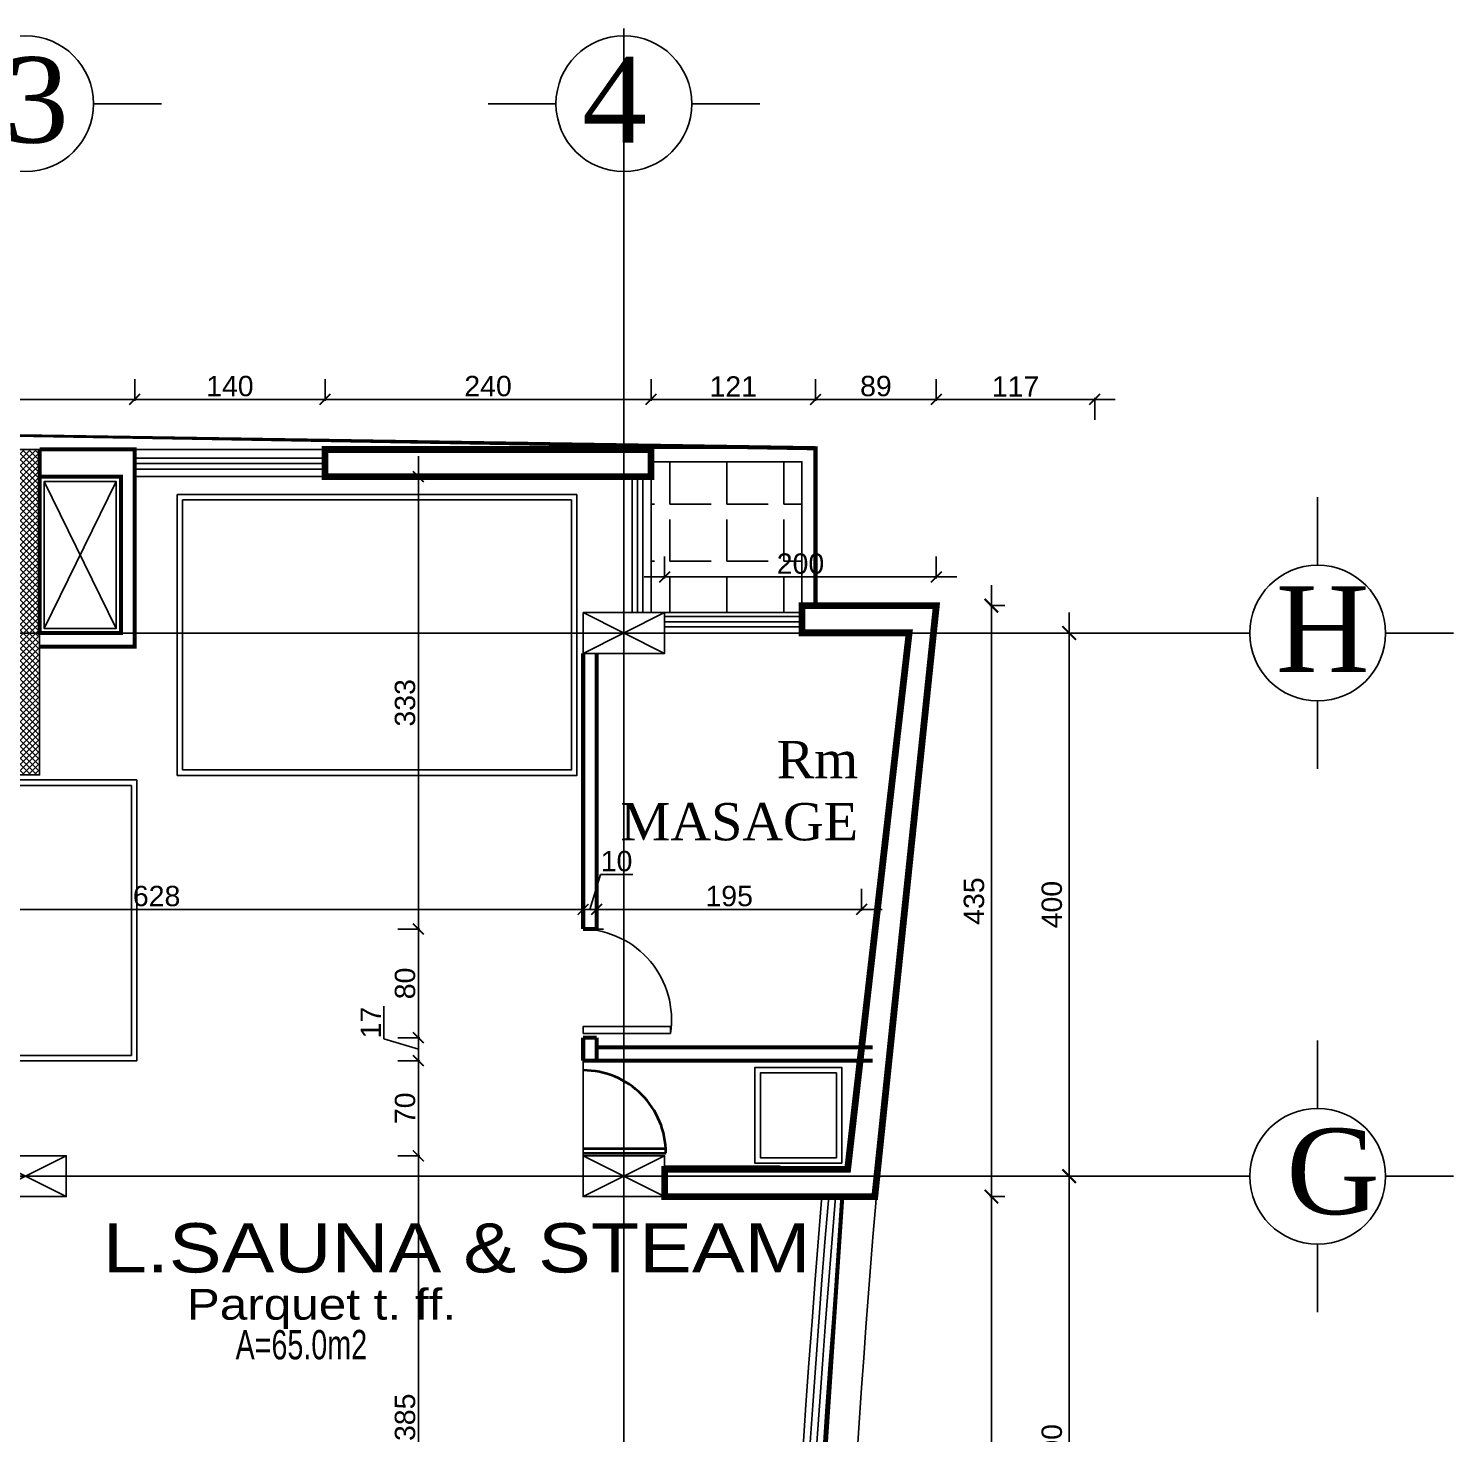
# Model space of a CAD drawing. Extents: x 250879 to 348495, y -51522 to -9360.
# Drawn here: x 280688 to 281737, y -20882 to -19848 of the extents above; entities that cross this region are included whole.
import ezdxf

# ---------------------------------------------------------------- set-up
doc = ezdxf.new("R2010")
doc.units = 0
doc.linetypes.add('CENTER', pattern=[50.800000000000004, 31.75, -6.349999999999999, 6.349999999999999, -6.349999999999999])
doc.layers.get('0').update_dxf_attribs({"linetype": 'CONTINUOUS'})
doc.layers.get('DEFPOINTS').update_dxf_attribs({"color": 9, "linetype": 'CONTINUOUS'})
for name, color, linetype, lineweight in [('A-Axis', 1, 'CENTER', 9), ('A-Door', 5, 'CONTINUOUS', 15), ('A-text finishing', 6, 'CONTINUOUS', 13), ('A-text function', 30, 'CONTINUOUS', 20), ('SECTION-ar', 131, 'CONTINUOUS', 40)]:
    doc.layers.add(name, color=color, linetype=linetype, lineweight=lineweight)
for name, color, linetype in [('AXIS', 1, 'CONTINUOUS'), ('COLUMN', 5, 'CONTINUOUS'), ('FURNITURE', 4, 'CONTINUOUS'), ('HATCH', 8, 'CONTINUOUS'), ('TEXT', 3, 'CONTINUOUS'), ('WALL', 7, 'CONTINUOUS'), ('WALL1', 2, 'CONTINUOUS')]:
    doc.layers.add(name, color=color, linetype=linetype)
doc.styles.add('ARIAL', font='BOD_CR.TTF', dxfattribs={"width": 1.199999999999999})
doc.styles.get("Standard").update_dxf_attribs({"font": 'sanss___.ttf', "height": 15})
doc.styles.add('style2', font='romantic.ttf', dxfattribs={"height": 50})
doc.dimstyles.get("Standard").update_dxf_attribs({"dimtxt": 15, "dimasz": 10, "dimexe": 10, "dimexo": 30, "dimgap": 5, "dimtad": 1, "dimdec": 0, "dimdsep": 46, "dimtxsty": 'Standard', "dimblk1": 'ARCHTICK', "dimblk2": 'ARCHTICK', "dimsah": 1, "dimcen": 2.5, "dimdle": 15, "dimclrd": 3, "dimclre": 3, "dimclrt": 3, "dimazin": 0, "dimtfac": 1, "dimtdec": 0, "dimtmove": 2, "dimatfit": 2, "dimldrblk": 'ARCHTICK', "dimfxl": 1.045499999999997, "dimfxlon": 1, "dimtolj": 1, "dimtzin": 0, "dimarcsym": 0})
doc.dimstyles.new('STANDARD$0', dxfattribs={"dimscale": 0, "dimtxt": 12, "dimasz": 8, "dimexe": 15, "dimexo": 0.0625, "dimgap": 2, "dimtad": 1, "dimdec": 0, "dimzin": 0, "dimdsep": 46, "dimtxsty": 'Standard', "dimblk1": 'ARCHTICK', "dimblk2": 'ARCHTICK', "dimsah": 1, "dimcen": 0.09, "dimdle": 15, "dimclrd": 3, "dimclre": 3, "dimclrt": 3, "dimazin": 0, "dimtfac": 1, "dimtdec": 0, "dimtofl": 0, "dimtmove": 1, "dimatfit": 3, "dimldrblk": 'ARCHTICK', "dimfxl": 1.045499999999997, "dimfxlon": 1, "dimtolj": 1, "dimtzin": 0, "dimarcsym": 0})

# ---------------------------------------------------------------- blocks, each defined once
blk = doc.blocks.new('_ARCHTICK')
at = {"color": 0, "linetype": 'ByBlock', "const_width": 0.15}
blk.add_lwpolyline([(-0.5, -0.5), (0.5, 0.5)], dxfattribs=at)
blk = doc.blocks.new('*D138')
at = {"layer": 'DEFPOINTS', "color": 0, "linetype": 'ByBlock', "ltscale": 3, "transparency": 16777216}
for p in [(281453.9355623476, -20692.83296429607), (281453.9355623476, -20692.83296429607), (281453.9355623476, -21092.8329642961)]:
    blk.add_point(p, dxfattribs=at)
at = {"layer": 'WALL1', "color": 3, "linetype": 'ByBlock', "lineweight": -2, "ltscale": 3, "transparency": 16777216}
for p, q in [((281453.9355623476, -21107.8329642961), (281453.9355623476, -20677.83296429607)), ((281453.9355623476, -20692.83296429607), (281443.9355623476, -20692.83296429607)), ((281453.9355623476, -21092.8329642961), (281443.9355623476, -21092.8329642961))]:
    blk.add_line(p, q, dxfattribs=at)
at = {"layer": 'WALL1', "color": 3, "linetype": 'ByBlock', "lineweight": -2, "ltscale": 3, "transparency": 16777216, "xscale": 10, "yscale": 10, "zscale": 10}
for p, rotation in [((281453.9355623476, -20692.83296429607), 90), ((281453.9355623476, -21092.8329642961), 270)]:
    blk.add_blockref('_ARCHTICK', p, dxfattribs=dict(at, rotation=rotation))
at = {"layer": 'WALL1', "color": 3, "linetype": 'ByBlock', "ltscale": 3, "transparency": 16777216, "insert": (281441.2092248991, -20892.83296429605), "char_height": 15, "attachment_point": 5, "rotation": 90}
blk.add_mtext('\\A1;400', dxfattribs=at)
blk = doc.blocks.new('*D139')
at = {"layer": 'DEFPOINTS', "color": 0, "linetype": 'ByBlock', "ltscale": 3, "transparency": 16777216}
for p in [(281453.9355623476, -20292.83296429605), (281453.9355623476, -20292.83296429605), (281453.9355623476, -20692.83296429607)]:
    blk.add_point(p, dxfattribs=at)
at = {"layer": 'WALL1', "color": 3, "linetype": 'ByBlock', "lineweight": -2, "ltscale": 3, "transparency": 16777216}
for p, q in [((281453.9355623476, -20707.83296429607), (281453.9355623476, -20277.83296429605)), ((281453.9355623476, -20292.83296429605), (281443.9355623476, -20292.83296429605)), ((281453.9355623476, -20692.83296429607), (281443.9355623476, -20692.83296429607))]:
    blk.add_line(p, q, dxfattribs=at)
at = {"layer": 'WALL1', "color": 3, "linetype": 'ByBlock', "lineweight": -2, "ltscale": 3, "transparency": 16777216, "xscale": 10, "yscale": 10, "zscale": 10}
for p, rotation in [((281453.9355623476, -20292.83296429605), 90), ((281453.9355623476, -20692.83296429607), 270)]:
    blk.add_blockref('_ARCHTICK', p, dxfattribs=dict(at, rotation=rotation))
at = {"layer": 'WALL1', "color": 3, "linetype": 'ByBlock', "ltscale": 3, "transparency": 16777216, "insert": (281441.2092248991, -20492.83296429602), "char_height": 15, "attachment_point": 5, "rotation": 90}
blk.add_mtext('\\A1;400', dxfattribs=at)
blk = doc.blocks.new('*D158')
at = {"layer": 'DEFPOINTS', "color": 0, "linetype": 'ByBlock', "ltscale": 3, "transparency": 16777216}
for p in [(281453.9355623476, -20292.83296429605), (281453.9355623476, -20292.83296429605), (281453.9355623476, -20692.83296429607)]:
    blk.add_point(p, dxfattribs=at)
at = {"layer": 'WALL1', "color": 3, "linetype": 'ByBlock', "lineweight": -2, "ltscale": 3, "transparency": 16777216}
for p, q in [((281453.9355623476, -20707.83296429607), (281453.9355623476, -20277.83296429605)), ((281453.9355623476, -20292.83296429605), (281443.9355623476, -20292.83296429605)), ((281453.9355623476, -20692.83296429607), (281443.9355623476, -20692.83296429607))]:
    blk.add_line(p, q, dxfattribs=at)
at = {"layer": 'WALL1', "color": 3, "linetype": 'ByBlock', "lineweight": -2, "ltscale": 3, "transparency": 16777216, "xscale": 10, "yscale": 10, "zscale": 10}
for p, rotation in [((281453.9355623476, -20292.83296429605), 90), ((281453.9355623476, -20692.83296429607), 270)]:
    blk.add_blockref('_ARCHTICK', p, dxfattribs=dict(at, rotation=rotation))
at = {"layer": 'WALL1', "color": 3, "linetype": 'ByBlock', "ltscale": 3, "transparency": 16777216, "insert": (281441.2092248991, -20492.83296429602), "char_height": 15, "attachment_point": 5, "rotation": 90}
blk.add_mtext('\\A1;400', dxfattribs=at)
blk = doc.blocks.new('COLUMN')
at = {"layer": 'AXIS'}
for p, q in [((236924.6994773077, -9644.256519553426), (236984.6994773077, -9674.256519553426)), ((236984.6994773077, -9644.256519553426), (236924.6994773077, -9674.256519553426))]:
    blk.add_line(p, q, dxfattribs=at)
at = {"layer": 'COLUMN'}
blk.add_lwpolyline([(236924.6994773077, -9644.256519553426), (236984.6994773077, -9644.256519553426), (236984.6994773077, -9674.256519553426), (236924.6994773077, -9674.256519553426)], close=True, dxfattribs=at)
blk = doc.blocks.new('*D201')
at = {"layer": 'DEFPOINTS', "color": 0, "linetype": 'Continuous', "transparency": 16777216}
for p in [(281356.1204456605, -20251.53944039403), (281156.1204456605, -20277.8329642961), (281356.1204456605, -20272.66837803007)]:
    blk.add_point(p, dxfattribs=at)
at = {"layer": 'WALL', "color": 3, "linetype": 'Continuous', "lineweight": -2, "transparency": 16777216}
for p, q in [((281156.1204456605, -20252.58494039403), (281156.1204456605, -20236.53944039403)), ((281356.1204456605, -20252.58494039403), (281356.1204456605, -20236.53944039403)), ((281141.1204456605, -20251.53944039403), (281371.1204456605, -20251.53944039403))]:
    blk.add_line(p, q, dxfattribs=at)
at = {"layer": 'WALL', "color": 3, "linetype": 'Continuous', "lineweight": -2, "transparency": 16777216, "xscale": 8, "yscale": 8, "zscale": 8, "rotation": 180}
blk.add_blockref('_ARCHTICK', (281156.1204456605, -20251.53944039403), dxfattribs=at)
at = {"layer": 'WALL', "color": 3, "linetype": 'Continuous', "lineweight": -2, "transparency": 16777216, "xscale": 8, "yscale": 8, "zscale": 8}
blk.add_blockref('_ARCHTICK', (281356.1204456605, -20251.53944039403), dxfattribs=at)
at = {"layer": 'WALL', "color": 3, "linetype": 'Continuous', "transparency": 16777216, "insert": (281256.1204456605, -20241.81310294547), "char_height": 15, "attachment_point": 5}
blk.add_mtext('\\A1;200', dxfattribs=at)
blk = doc.blocks.new('D70')
at = {"layer": 'A-Axis'}
blk.add_line((307725.0642755921, -30884.76289640172), (307725.0642755921, -30817.07946808813), dxfattribs=at)
at = {"layer": 'A-Door'}
for p, q in [((307725.0642755921, -30817.07946808813), (307725.0642755921, -30820.45102590095)), ((307792.7477039057, -30817.07946808813), (307792.7477039057, -30820.45102590095))]:
    blk.add_line(p, q, dxfattribs=at)
at = {"layer": 'SECTION-ar', "ltscale": 20}
for p, q in [((307725.0642755921, -30817.07946808813), (307792.7477039057, -30817.07946808813)), ((307792.7477039057, -30820.45102590095), (307725.0642755921, -30820.45102590096))]:
    blk.add_line(p, q, dxfattribs=at)
at = {"layer": 'SECTION-ar', "ltscale": 20, "extrusion": (0, 0, -1)}
blk.add_ellipse((307725.0642755921, -30817.07946808812), major_axis=(-47.85941113449373, 47.85941113449371), ratio=0.9999999999997696, start_param=2.356194490192229, end_param=3.926990816987356, dxfattribs=at)
blk = doc.blocks.new('*D318')
at = {"layer": 'DEFPOINTS', "color": 0, "linetype": 'Continuous', "transparency": 16777216}
for p in [(281096.1204456605, -20496.33693870541), (281096.1204456605, -20500.83023889875), (280468.1204456603, -20510.50352303579)]:
    blk.add_point(p, dxfattribs=at)
at = {"layer": 'WALL', "color": 3, "linetype": 'Continuous', "lineweight": -2, "transparency": 16777216}
for p, q in [((280468.1204456603, -20497.38243870541), (280468.1204456603, -20481.33693870541)), ((281096.1204456605, -20497.38243870541), (281096.1204456605, -20481.33693870541)), ((280453.1204456603, -20496.33693870541), (281111.1204456605, -20496.33693870541))]:
    blk.add_line(p, q, dxfattribs=at)
at = {"layer": 'WALL', "color": 3, "linetype": 'Continuous', "lineweight": -2, "transparency": 16777216, "xscale": 8, "yscale": 8, "zscale": 8, "rotation": 180}
blk.add_blockref('_ARCHTICK', (280468.1204456603, -20496.33693870541), dxfattribs=at)
at = {"layer": 'WALL', "color": 3, "linetype": 'Continuous', "lineweight": -2, "transparency": 16777216, "xscale": 8, "yscale": 8, "zscale": 8}
blk.add_blockref('_ARCHTICK', (281096.1204456605, -20496.33693870541), dxfattribs=at)
at = {"layer": 'WALL', "color": 3, "linetype": 'Continuous', "transparency": 16777216, "insert": (280782.1204456604, -20486.60031319101), "char_height": 15, "attachment_point": 5}
blk.add_mtext('\\A1;628', dxfattribs=at)
blk = doc.blocks.new('*D319')
at = {"layer": 'DEFPOINTS', "color": 0, "linetype": 'Continuous', "transparency": 16777216}
for p in [(281106.1204456605, -20496.33693870541), (281096.1204456605, -20500.83023889875), (281106.1204456605, -20500.83023889875)]:
    blk.add_point(p, dxfattribs=at)
at = {"layer": 'WALL', "color": 3, "linetype": 'Continuous', "lineweight": -2, "transparency": 16777216}
for p, q in [((281101.1204456605, -20496.33693870541), (281108.8383468951, -20470.61060125685)), ((281108.8383468951, -20470.61060125685), (281132.6120094465, -20470.61060125685)), ((281096.1204456605, -20497.38243870541), (281096.1204456605, -20481.33693870541)), ((281106.1204456605, -20497.38243870541), (281106.1204456605, -20481.33693870541)), ((281081.1204456605, -20496.33693870541), (281121.1204456605, -20496.33693870541))]:
    blk.add_line(p, q, dxfattribs=at)
at = {"layer": 'WALL', "color": 3, "linetype": 'Continuous', "lineweight": -2, "transparency": 16777216, "xscale": 8, "yscale": 8, "zscale": 8, "rotation": 180}
blk.add_blockref('_ARCHTICK', (281096.1204456605, -20496.33693870541), dxfattribs=at)
at = {"layer": 'WALL', "color": 3, "linetype": 'Continuous', "lineweight": -2, "transparency": 16777216, "xscale": 8, "yscale": 8, "zscale": 8}
blk.add_blockref('_ARCHTICK', (281106.1204456605, -20496.33693870541), dxfattribs=at)
at = {"layer": 'WALL', "color": 3, "linetype": 'Continuous', "transparency": 16777216, "insert": (281120.7251781708, -20460.88426380829), "char_height": 15, "attachment_point": 5}
blk.add_mtext('\\A1;10', dxfattribs=at)
blk = doc.blocks.new('*D320')
at = {"layer": 'DEFPOINTS', "color": 0, "linetype": 'Continuous', "transparency": 16777216}
for p in [(281301.1504284567, -20496.33693870541), (281106.1204456605, -20500.83023889875), (281301.1504284567, -20597.84996537096)]:
    blk.add_point(p, dxfattribs=at)
at = {"layer": 'WALL', "color": 3, "linetype": 'Continuous', "lineweight": -2, "transparency": 16777216}
for p, q in [((281106.1204456605, -20497.38243870541), (281106.1204456605, -20481.33693870541)), ((281301.1504284567, -20497.38243870541), (281301.1504284567, -20481.33693870541)), ((281091.1204456605, -20496.33693870541), (281316.1504284567, -20496.33693870541))]:
    blk.add_line(p, q, dxfattribs=at)
at = {"layer": 'WALL', "color": 3, "linetype": 'Continuous', "lineweight": -2, "transparency": 16777216, "xscale": 8, "yscale": 8, "zscale": 8, "rotation": 180}
blk.add_blockref('_ARCHTICK', (281106.1204456605, -20496.33693870541), dxfattribs=at)
at = {"layer": 'WALL', "color": 3, "linetype": 'Continuous', "lineweight": -2, "transparency": 16777216, "xscale": 8, "yscale": 8, "zscale": 8}
blk.add_blockref('_ARCHTICK', (281301.1504284567, -20496.33693870541), dxfattribs=at)
at = {"layer": 'WALL', "color": 3, "linetype": 'Continuous', "transparency": 16777216, "insert": (281203.6354370586, -20486.61060125685), "char_height": 15, "attachment_point": 5}
blk.add_mtext('\\A1;195', dxfattribs=at)
blk = doc.blocks.new('*D327')
at = {"layer": 'DEFPOINTS', "color": 0, "linetype": 'Continuous', "transparency": 16777216}
for p in [(280765.9727400402, -20120.79212183401), (280466.4954716972, -20157.66837803005), (280765.9727400402, -20157.66837803005)]:
    blk.add_point(p, dxfattribs=at)
at = {"layer": 'WALL', "color": 3, "linetype": 'Continuous', "lineweight": -2, "transparency": 16777216}
for p, q in [((280466.4954716972, -20121.83762183401), (280466.4954716972, -20105.79212183401)), ((280765.9727400402, -20121.83762183401), (280765.9727400402, -20105.79212183401)), ((280451.4954716972, -20120.79212183401), (280780.9727400402, -20120.79212183401))]:
    blk.add_line(p, q, dxfattribs=at)
at = {"layer": 'WALL', "color": 3, "linetype": 'Continuous', "lineweight": -2, "transparency": 16777216, "xscale": 8, "yscale": 8, "zscale": 8, "rotation": 180}
blk.add_blockref('_ARCHTICK', (280466.4954716972, -20120.79212183401), dxfattribs=at)
at = {"layer": 'WALL', "color": 3, "linetype": 'Continuous', "lineweight": -2, "transparency": 16777216, "xscale": 8, "yscale": 8, "zscale": 8}
blk.add_blockref('_ARCHTICK', (280765.9727400402, -20120.79212183401), dxfattribs=at)
at = {"layer": 'WALL', "color": 3, "linetype": 'Continuous', "transparency": 16777216, "insert": (280616.2341058687, -20111.06578438545), "char_height": 15, "attachment_point": 5}
blk.add_mtext('\\A1;299', dxfattribs=at)
blk = doc.blocks.new('*D328')
at = {"layer": 'DEFPOINTS', "color": 0, "linetype": 'Continuous', "transparency": 16777216}
for p in [(280906.1204456605, -20120.79212183401), (280765.9727400402, -20157.66837803005), (280906.1204456605, -20157.66837802992)]:
    blk.add_point(p, dxfattribs=at)
at = {"layer": 'WALL', "color": 3, "linetype": 'Continuous', "lineweight": -2, "transparency": 16777216}
for p, q in [((280765.9727400402, -20121.83762183401), (280765.9727400402, -20105.79212183401)), ((280906.1204456605, -20121.83762183401), (280906.1204456605, -20105.79212183401)), ((280750.9727400402, -20120.79212183401), (280921.1204456605, -20120.79212183401))]:
    blk.add_line(p, q, dxfattribs=at)
at = {"layer": 'WALL', "color": 3, "linetype": 'Continuous', "lineweight": -2, "transparency": 16777216, "xscale": 8, "yscale": 8, "zscale": 8, "rotation": 180}
blk.add_blockref('_ARCHTICK', (280765.9727400402, -20120.79212183401), dxfattribs=at)
at = {"layer": 'WALL', "color": 3, "linetype": 'Continuous', "lineweight": -2, "transparency": 16777216, "xscale": 8, "yscale": 8, "zscale": 8}
blk.add_blockref('_ARCHTICK', (280906.1204456605, -20120.79212183401), dxfattribs=at)
at = {"layer": 'WALL', "color": 3, "linetype": 'Continuous', "transparency": 16777216, "insert": (280836.0465928504, -20111.06578438545), "char_height": 15, "attachment_point": 5}
blk.add_mtext('\\A1;140', dxfattribs=at)
blk = doc.blocks.new('*D329')
at = {"layer": 'DEFPOINTS', "color": 0, "linetype": 'Continuous', "transparency": 16777216}
for p in [(281146.1204456604, -20120.79212183401), (280906.1204456605, -20157.66837802992), (281146.1204456604, -20156.76960970759)]:
    blk.add_point(p, dxfattribs=at)
at = {"layer": 'WALL', "color": 3, "linetype": 'Continuous', "lineweight": -2, "transparency": 16777216}
for p, q in [((280906.1204456605, -20121.83762183401), (280906.1204456605, -20105.79212183401)), ((281146.1204456604, -20121.83762183401), (281146.1204456604, -20105.79212183401)), ((280891.1204456605, -20120.79212183401), (281161.1204456604, -20120.79212183401))]:
    blk.add_line(p, q, dxfattribs=at)
at = {"layer": 'WALL', "color": 3, "linetype": 'Continuous', "lineweight": -2, "transparency": 16777216, "xscale": 8, "yscale": 8, "zscale": 8, "rotation": 180}
blk.add_blockref('_ARCHTICK', (280906.1204456605, -20120.79212183401), dxfattribs=at)
at = {"layer": 'WALL', "color": 3, "linetype": 'Continuous', "lineweight": -2, "transparency": 16777216, "xscale": 8, "yscale": 8, "zscale": 8}
blk.add_blockref('_ARCHTICK', (281146.1204456604, -20120.79212183401), dxfattribs=at)
at = {"layer": 'WALL', "color": 3, "linetype": 'Continuous', "transparency": 16777216, "insert": (281026.1204456605, -20111.06578438545), "char_height": 15, "attachment_point": 5}
blk.add_mtext('\\A1;240', dxfattribs=at)
blk = doc.blocks.new('*D330')
at = {"layer": 'DEFPOINTS', "color": 0, "linetype": 'Continuous', "transparency": 16777216}
for p in [(281267.183800249, -20120.79212183401), (281146.1204456604, -20156.76960970759), (281267.183800249, -20156.76960970753)]:
    blk.add_point(p, dxfattribs=at)
at = {"layer": 'WALL', "color": 3, "linetype": 'Continuous', "lineweight": -2, "transparency": 16777216}
for p, q in [((281146.1204456604, -20121.83762183401), (281146.1204456604, -20105.79212183401)), ((281267.183800249, -20121.83762183401), (281267.183800249, -20105.79212183401)), ((281131.1204456604, -20120.79212183401), (281282.183800249, -20120.79212183401))]:
    blk.add_line(p, q, dxfattribs=at)
at = {"layer": 'WALL', "color": 3, "linetype": 'Continuous', "lineweight": -2, "transparency": 16777216, "xscale": 8, "yscale": 8, "zscale": 8, "rotation": 180}
blk.add_blockref('_ARCHTICK', (281146.1204456604, -20120.79212183401), dxfattribs=at)
at = {"layer": 'WALL', "color": 3, "linetype": 'Continuous', "lineweight": -2, "transparency": 16777216, "xscale": 8, "yscale": 8, "zscale": 8}
blk.add_blockref('_ARCHTICK', (281267.183800249, -20120.79212183401), dxfattribs=at)
at = {"layer": 'WALL', "color": 3, "linetype": 'Continuous', "transparency": 16777216, "insert": (281206.6521229547, -20111.29212183401), "char_height": 15, "attachment_point": 5}
blk.add_mtext('\\A1;121', dxfattribs=at)
blk = doc.blocks.new('*D331')
at = {"layer": 'DEFPOINTS', "color": 0, "linetype": 'Continuous', "transparency": 16777216}
for p in [(281356.1204456606, -20120.79212183401), (281267.183800249, -20156.76960970753), (281356.1204456606, -20272.66837802936)]:
    blk.add_point(p, dxfattribs=at)
at = {"layer": 'WALL', "color": 3, "linetype": 'Continuous', "lineweight": -2, "transparency": 16777216}
for p, q in [((281267.183800249, -20121.83762183401), (281267.183800249, -20105.79212183401)), ((281356.1204456606, -20121.83762183401), (281356.1204456606, -20105.79212183401)), ((281252.183800249, -20120.79212183401), (281371.1204456606, -20120.79212183401))]:
    blk.add_line(p, q, dxfattribs=at)
at = {"layer": 'WALL', "color": 3, "linetype": 'Continuous', "lineweight": -2, "transparency": 16777216, "xscale": 8, "yscale": 8, "zscale": 8, "rotation": 180}
blk.add_blockref('_ARCHTICK', (281267.183800249, -20120.79212183401), dxfattribs=at)
at = {"layer": 'WALL', "color": 3, "linetype": 'Continuous', "lineweight": -2, "transparency": 16777216, "xscale": 8, "yscale": 8, "zscale": 8}
blk.add_blockref('_ARCHTICK', (281356.1204456606, -20120.79212183401), dxfattribs=at)
at = {"layer": 'WALL', "color": 3, "linetype": 'Continuous', "transparency": 16777216, "insert": (281311.6521229548, -20111.06578438545), "char_height": 15, "attachment_point": 5}
blk.add_mtext('\\A1;89', dxfattribs=at)
blk = doc.blocks.new('*D332')
at = {"layer": 'DEFPOINTS', "color": 0, "linetype": 'Continuous', "transparency": 16777216}
for p in [(281472.7437487377, -20057.66837803005), (281472.7437487377, -20120.79212183401), (281356.1204456606, -20272.66837802936)]:
    blk.add_point(p, dxfattribs=at)
at = {"layer": 'WALL', "color": 3, "linetype": 'Continuous', "lineweight": -2, "transparency": 16777216}
for p, q in [((281356.1204456606, -20121.83762183401), (281356.1204456606, -20105.79212183401)), ((281341.1204456606, -20120.79212183401), (281487.7437487377, -20120.79212183401)), ((281472.7437487377, -20119.74662183401), (281472.7437487377, -20135.79212183401))]:
    blk.add_line(p, q, dxfattribs=at)
at = {"layer": 'WALL', "color": 3, "linetype": 'Continuous', "lineweight": -2, "transparency": 16777216, "xscale": 8, "yscale": 8, "zscale": 8, "rotation": 180}
blk.add_blockref('_ARCHTICK', (281356.1204456606, -20120.79212183401), dxfattribs=at)
at = {"layer": 'WALL', "color": 3, "linetype": 'Continuous', "lineweight": -2, "transparency": 16777216, "xscale": 8, "yscale": 8, "zscale": 8}
blk.add_blockref('_ARCHTICK', (281472.7437487377, -20120.79212183401), dxfattribs=at)
at = {"layer": 'WALL', "color": 3, "linetype": 'Continuous', "transparency": 16777216, "insert": (281414.4320971991, -20111.29212183401), "char_height": 15, "attachment_point": 5}
blk.add_mtext('\\A1;117', dxfattribs=at)
blk = doc.blocks.new('*D357')
at = {"layer": 'DEFPOINTS', "color": 0, "linetype": 'Continuous', "transparency": 16777216}
for p in [(280974.7897364164, -20677.8329642961), (281096.1204456605, -20677.8329642961), (281013.4914258244, -21062.88760603487)]:
    blk.add_point(p, dxfattribs=at)
at = {"layer": 'WALL', "color": 3, "linetype": 'Continuous', "lineweight": -2, "transparency": 16777216}
for p, q in [((280974.7897364164, -21077.88760603487), (280974.7897364164, -20662.8329642961)), ((280975.8352364164, -20677.8329642961), (280959.7897364164, -20677.8329642961)), ((280975.8352364164, -21062.88760603487), (280959.7897364164, -21062.88760603487))]:
    blk.add_line(p, q, dxfattribs=at)
at = {"layer": 'WALL', "color": 3, "linetype": 'Continuous', "lineweight": -2, "transparency": 16777216, "xscale": 8, "yscale": 8, "zscale": 8}
for p, rotation in [((280974.7897364164, -20677.8329642961), 90), ((280974.7897364164, -21062.88760603487), 270)]:
    blk.add_blockref('_ARCHTICK', p, dxfattribs=dict(at, rotation=rotation))
at = {"layer": 'WALL', "color": 3, "linetype": 'Continuous', "transparency": 16777216, "insert": (280965.053110902, -20870.36028516544), "char_height": 15, "attachment_point": 5, "rotation": 90}
blk.add_mtext('\\A1;385', dxfattribs=at)
blk = doc.blocks.new('*D358')
at = {"layer": 'DEFPOINTS', "color": 0, "linetype": 'Continuous', "transparency": 16777216}
for p in [(280974.7897364164, -20607.8329642961), (281096.1204456605, -20607.8329642961), (281096.1204456605, -20677.8329642961)]:
    blk.add_point(p, dxfattribs=at)
at = {"layer": 'WALL', "color": 3, "linetype": 'Continuous', "lineweight": -2, "transparency": 16777216}
for p, q in [((280974.7897364164, -20692.8329642961), (280974.7897364164, -20592.8329642961)), ((280975.8352364164, -20607.8329642961), (280959.7897364164, -20607.8329642961)), ((280975.8352364164, -20677.8329642961), (280959.7897364164, -20677.8329642961))]:
    blk.add_line(p, q, dxfattribs=at)
at = {"layer": 'WALL', "color": 3, "linetype": 'Continuous', "lineweight": -2, "transparency": 16777216, "xscale": 8, "yscale": 8, "zscale": 8}
for p, rotation in [((280974.7897364164, -20607.8329642961), 90), ((280974.7897364164, -20677.8329642961), 270)]:
    blk.add_blockref('_ARCHTICK', p, dxfattribs=dict(at, rotation=rotation))
at = {"layer": 'WALL', "color": 3, "linetype": 'Continuous', "transparency": 16777216, "insert": (280965.0633989678, -20642.83296429606), "char_height": 15, "attachment_point": 5, "rotation": 90}
blk.add_mtext('\\A1;70', dxfattribs=at)
blk = doc.blocks.new('*D359')
at = {"layer": 'DEFPOINTS', "color": 0, "linetype": 'Continuous', "transparency": 16777216}
for p in [(280974.7897364164, -20590.8816856927), (281096.1204456605, -20590.8816856927), (281096.1204456605, -20607.8329642961)]:
    blk.add_point(p, dxfattribs=at)
at = {"layer": 'WALL', "color": 3, "linetype": 'Continuous', "lineweight": -2, "transparency": 16777216}
for p, q in [((280949.2897364164, -20591.7073249944), (280949.2897364164, -20567.68674886271)), ((280974.7897364164, -20622.8329642961), (280974.7897364164, -20575.8816856927)), ((280974.7897364164, -20599.3573249944), (280949.2897364164, -20591.7073249944)), ((280975.8352364164, -20590.8816856927), (280959.7897364164, -20590.8816856927)), ((280975.8352364164, -20607.8329642961), (280959.7897364164, -20607.8329642961))]:
    blk.add_line(p, q, dxfattribs=at)
at = {"layer": 'WALL', "color": 3, "linetype": 'Continuous', "lineweight": -2, "transparency": 16777216, "xscale": 8, "yscale": 8, "zscale": 8}
for p, rotation in [((280974.7897364164, -20590.8816856927), 90), ((280974.7897364164, -20607.8329642961), 270)]:
    blk.add_blockref('_ARCHTICK', p, dxfattribs=dict(at, rotation=rotation))
at = {"layer": 'WALL', "color": 3, "linetype": 'Continuous', "transparency": 16777216, "insert": (280939.7897364164, -20579.69703692851), "char_height": 15, "attachment_point": 5, "rotation": 90}
blk.add_mtext('\\A1;17', dxfattribs=at)
blk = doc.blocks.new('*D360')
at = {"layer": 'DEFPOINTS', "color": 0, "linetype": 'Continuous', "transparency": 16777216}
for p in [(280974.7897364164, -20510.8816856927), (281096.1204456605, -20510.8816856927), (281096.1204456605, -20590.8816856927)]:
    blk.add_point(p, dxfattribs=at)
at = {"layer": 'WALL', "color": 3, "linetype": 'Continuous', "lineweight": -2, "transparency": 16777216}
for p, q in [((280974.7897364164, -20605.8816856927), (280974.7897364164, -20495.8816856927)), ((280975.8352364164, -20510.8816856927), (280959.7897364164, -20510.8816856927)), ((280975.8352364164, -20590.8816856927), (280959.7897364164, -20590.8816856927))]:
    blk.add_line(p, q, dxfattribs=at)
at = {"layer": 'WALL', "color": 3, "linetype": 'Continuous', "lineweight": -2, "transparency": 16777216, "xscale": 8, "yscale": 8, "zscale": 8}
for p, rotation in [((280974.7897364164, -20510.8816856927), 90), ((280974.7897364164, -20590.8816856927), 270)]:
    blk.add_blockref('_ARCHTICK', p, dxfattribs=dict(at, rotation=rotation))
at = {"layer": 'WALL', "color": 3, "linetype": 'Continuous', "transparency": 16777216, "insert": (280965.0633989678, -20550.88168569266), "char_height": 15, "attachment_point": 5, "rotation": 90}
blk.add_mtext('\\A1;80', dxfattribs=at)
blk = doc.blocks.new('*D361')
at = {"layer": 'DEFPOINTS', "color": 0, "linetype": 'Continuous', "transparency": 16777216}
for p in [(280974.7897364164, -20177.66837802976), (280986.5448272929, -20177.66837802976), (281096.1204456605, -20510.8816856927)]:
    blk.add_point(p, dxfattribs=at)
at = {"layer": 'WALL', "color": 3, "linetype": 'Continuous', "lineweight": -2, "transparency": 16777216}
for p, q in [((280974.7897364164, -20525.8816856927), (280974.7897364164, -20162.66837802976)), ((280975.8352364164, -20177.66837802976), (280959.7897364164, -20177.66837802976)), ((280975.8352364164, -20510.8816856927), (280959.7897364164, -20510.8816856927))]:
    blk.add_line(p, q, dxfattribs=at)
at = {"layer": 'WALL', "color": 3, "linetype": 'Continuous', "lineweight": -2, "transparency": 16777216, "xscale": 8, "yscale": 8, "zscale": 8}
for p, rotation in [((280974.7897364164, -20177.66837802976), 90), ((280974.7897364164, -20510.8816856927), 270)]:
    blk.add_blockref('_ARCHTICK', p, dxfattribs=dict(at, rotation=rotation))
at = {"layer": 'WALL', "color": 3, "linetype": 'Continuous', "transparency": 16777216, "insert": (280965.053110902, -20344.27503186119), "char_height": 15, "attachment_point": 5, "rotation": 90}
blk.add_mtext('\\A1;333', dxfattribs=at)
blk = doc.blocks.new('*D1273')
at = {"layer": 'DEFPOINTS', "color": 0, "linetype": 'ByBlock', "ltscale": 3, "transparency": 16777216}
for p in [(281310.8394950616, -20707.83296429606), (281396.6421138745, -20707.83296429606), (281310.7517518752, -22677.99755055857)]:
    blk.add_point(p, dxfattribs=at)
at = {"layer": 'WALL1', "color": 3, "linetype": 'ByBlock', "lineweight": -2, "ltscale": 3, "transparency": 16777216}
for p, q in [((281396.6421138745, -22692.99755055857), (281396.6421138745, -20692.83296429606)), ((281395.5966138745, -20707.83296429606), (281406.6421138745, -20707.83296429606)), ((281395.5966138745, -22677.99755055857), (281406.6421138745, -22677.99755055857))]:
    blk.add_line(p, q, dxfattribs=at)
at = {"layer": 'WALL1', "color": 3, "linetype": 'ByBlock', "lineweight": -2, "ltscale": 3, "transparency": 16777216, "xscale": 10, "yscale": 10, "zscale": 10}
for p, rotation in [((281396.6421138745, -20707.83296429606), 90), ((281396.6421138745, -22677.99755055857), 270)]:
    blk.add_blockref('_ARCHTICK', p, dxfattribs=dict(at, rotation=rotation))
at = {"layer": 'WALL1', "color": 3, "linetype": 'ByBlock', "ltscale": 3, "transparency": 16777216, "insert": (281383.915776426, -21692.91525742727), "char_height": 15, "attachment_point": 5, "rotation": 90}
blk.add_mtext('\\A1;1970', dxfattribs=at)
blk = doc.blocks.new('*D1274')
at = {"layer": 'DEFPOINTS', "color": 0, "linetype": 'ByBlock', "ltscale": 3, "transparency": 16777216}
for p in [(281356.1204456605, -20272.66837803018), (281396.6421138745, -20272.66837803018), (281310.8394950616, -20707.83296429606)]:
    blk.add_point(p, dxfattribs=at)
at = {"layer": 'WALL1', "color": 3, "linetype": 'ByBlock', "lineweight": -2, "ltscale": 3, "transparency": 16777216}
for p, q in [((281396.6421138745, -20722.83296429606), (281396.6421138745, -20257.66837803018)), ((281395.5966138745, -20272.66837803018), (281406.6421138745, -20272.66837803018)), ((281395.5966138745, -20707.83296429606), (281406.6421138745, -20707.83296429606))]:
    blk.add_line(p, q, dxfattribs=at)
at = {"layer": 'WALL1', "color": 3, "linetype": 'ByBlock', "lineweight": -2, "ltscale": 3, "transparency": 16777216, "xscale": 10, "yscale": 10, "zscale": 10}
for p, rotation in [((281396.6421138745, -20272.66837803018), 90), ((281396.6421138745, -20707.83296429606), 270)]:
    blk.add_blockref('_ARCHTICK', p, dxfattribs=dict(at, rotation=rotation))
at = {"layer": 'WALL1', "color": 3, "linetype": 'ByBlock', "ltscale": 3, "transparency": 16777216, "insert": (281383.9054883601, -20490.25067116308), "char_height": 15, "attachment_point": 5, "rotation": 90}
blk.add_mtext('\\A1;435', dxfattribs=at)

msp = doc.modelspace()

# ---------------------------------------------------------------- hatches: boundary and pattern name
at = {"layer": 'AXIS'}
h = msp.add_hatch(dxfattribs=at)
h.set_pattern_fill('ANSI37', color=256, style=0)
h.set_pattern_definition([(45, (178.9766471368494, 0), (-2.245064030267288, 2.245064030267288), []), (135, (178.9766471368494, 0), (-2.245064030267288, -2.245064030267288), [])])
h.paths.add_polyline_path([(280665.9727400401, -20397.36424046679), (280665.9727400401, -20157.66837803005), (280695.9727400401, -20157.66837803005), (280695.9727400401, -20397.36424046679)])
h = msp.add_hatch(dxfattribs=at)
h.set_pattern_fill('ANGLE', color=256, scale=6, style=0)
h.set_pattern_definition([(0, (42650.1482887693, -11438.74103100875), (0, 41.91), [30.48, -11.43]), (90, (42650.1482887693, -11438.74103100875), (-41.91, 2.566247367613279e-15), [30.48, -11.43])])
h.paths.add_polyline_path([(281257.183800249, -20166.76960970753), (281146.1204456604, -20166.76960970759), (281146.1204456604, -20277.83296429611), (281257.183800249, -20277.83296429581)])

# ---------------------------------------------------------------- linework, layer by layer
for p, q in [((281126.1204456605, -19847.67119970313), (281126.1204456605, -23524.12586554483)), ((280735.643567508, -19903.07031225064), (280785.643567508, -19903.07031225064)), ((281076.1204456605, -19903.07031225064), (281026.1204456605, -19903.07031225064)), ((281176.1204456605, -19903.07031225064), (281226.1204456605, -19903.07031225064)), ((281126.1204456605, -19953.07031225064), (281126.1204456605, -20003.07031225064)), ((280699.2685232108, -20181.28057765623), (280752.3390166418, -20289.39422613557)), ((280752.3390166418, -20181.28057765623), (280699.2685232108, -20289.39422613557)), ((281636.8652390891, -20242.89000468786), (281636.8652390891, -20192.89000468786)), ((279259.1514631801, -20292.8329642961), (281586.8652716252, -20292.8329642961)), ((281686.8652390891, -20292.89000468786), (281736.8652390891, -20292.89000468786)), ((281636.8652390891, -20342.89000468786), (281636.8652390891, -20392.89000468786)), ((281636.8652390891, -20642.89000468786), (281636.8652390891, -20592.89000468786)), ((279251.3408148609, -20692.8329642961), (281586.8652716252, -20692.8329642961)), ((281686.8652390891, -20692.89000468786), (281736.8652390891, -20692.89000468786)), ((281636.8652390891, -20742.89000468786), (281636.8652390891, -20792.89000468786))]:
    msp.add_line(p, q, dxfattribs=at)
for centre in [(280685.643567508, -19903.07031225064), (281126.1204456605, -19903.07031225064), (281636.8652390891, -20292.89000468786), (281636.8652390891, -20692.89000468786)]:
    msp.add_circle(centre, 50, dxfattribs=at)
at = {"layer": 'COLUMN'}
msp.add_lwpolyline([(280665.9727400401, -20397.36424046679), (280665.9727400401, -20157.66837803005), (280695.9727400401, -20157.66837803005), (280695.9727400401, -20397.36424046679)], close=True, dxfattribs=at)
at = {"layer": 'FURNITURE', "ltscale": 3}
for p, q in [((280906.1204456605, -20157.66837803005), (280695.9727400401, -20157.66837803005)), ((280906.1204456605, -20164.1276194356), (280765.9727400402, -20164.1276194356)), ((280906.1204456605, -20172.1276194356), (280765.9727400402, -20172.1276194356)), ((280906.1204456605, -20177.66837803005), (280765.9727400402, -20177.66837803005))]:
    msp.add_line(p, q, dxfattribs=at)
at = {"layer": 'FURNITURE', "linetype": 'Continuous'}
msp.add_line((281096.1204456605, -20607.84996537096), (281096.1204456605, -20677.8329642961), dxfattribs=at)
at = {"layer": 'FURNITURE'}
msp.add_lwpolyline([(281267.183800249, -20272.66837802978), (281267.183800249, -20156.76960970753), (281146.1204456604, -20156.76960970759)], dxfattribs=at)
at = {"layer": 'FURNITURE', "ltscale": 3}
for points in [[(281146.1204456604, -20277.83296429619), (281146.1204456604, -20162.83296429595)], [(281146.1204456604, -20277.83296429611), (281257.183800249, -20277.83296429581)]]:
    msp.add_lwpolyline(points, dxfattribs=at)
at = {"layer": 'FURNITURE'}
for points in [[(281146.1204456605, -20277.83296429611), (281257.183800249, -20277.83296429605), (281257.183800249, -20166.76960970753), (281146.1204456605, -20166.76960970759)], [(281091.5665664326, -20190.83752430533), (280797.2909598162, -20190.83752430533), (280797.2909598162, -20397.66675893829), (281091.5665664326, -20397.66675893829)], [(281087.5665664326, -20194.83752430533), (280801.2909598162, -20194.83752430533), (280801.2909598162, -20393.66675893829), (281087.5665664326, -20393.66675893829)], [(280767.5685131058, -20401.03624318703), (280473.2929064894, -20401.03624318703), (280473.2929064894, -20607.86547781999), (280767.5685131058, -20607.86547781999)], [(280763.5685131058, -20405.03624318703), (280477.2929064894, -20405.03624318703), (280477.2929064894, -20603.86547781999), (280763.5685131058, -20603.86547781999)]]:
    msp.add_lwpolyline(points, close=True, dxfattribs=at)
at = {"layer": 'FURNITURE', "ltscale": 3}
for points in [[(281139.9493860597, -20277.8329642961), (281132.2915052613, -20277.8329642961), (281132.2915052613, -20178.1804928761), (281139.9493860597, -20178.1804928761)], [(281156.1204456605, -20280.66705453247), (281156.1204456605, -20288.32493533081), (281257.183800249, -20288.32493533059), (281257.183800249, -20280.66705453226)]]:
    msp.add_lwpolyline(points, close=True, dxfattribs=at)
at = {"layer": 'FURNITURE', "linetype": 'Continuous', "flags": 128}
msp.add_lwpolyline([(281096.1204456605, -20587.71073627518), (281160.4257627311, -20587.71073627518), (281160.4257627311, -20582.71073627518), (281096.1204456605, -20582.71073627518), (281096.1204456605, -20587.71073627518)], dxfattribs=at)
at = {"layer": 'FURNITURE', "linetype": 'Continuous'}
for points in [[(281286.5421155657, -20683.23843636899), (281222.583882298, -20683.23843636899), (281222.583882298, -20612.75883522158), (281286.5421155657, -20612.75883522158)], [(281282.5421155657, -20679.23843636899), (281226.583882298, -20679.23843636899), (281226.583882298, -20616.75883522158), (281282.5421155657, -20616.75883522158)]]:
    msp.add_lwpolyline(points, close=True, dxfattribs=at)
msp.add_arc((281094.5701903644, -20577.50528741658), 66.64163562027558, 351.1911063082142, 88.66703303658079, dxfattribs=at)
at = {"layer": 'FURNITURE'}
for radius in [11924.27436566749, 11914.27436566749]:
    msp.add_arc((293160.4054015597, -21692.91525742906), radius, 175.2613087707512, 184.7386912292324, dxfattribs=at)
at = {"layer": 'HATCH', "linetype": 'ByBlock', "ltscale": 3}
msp.add_line((281061.1204456605, -20692.8329642961), (280688.1204456605, -20692.8329642961), dxfattribs=at)
at = {"layer": 'WALL', "linetype": 'Continuous'}
for p, q in [((280906.1204456605, -20168.1276194356), (280765.9727400402, -20168.1276194356)), ((281106.1204456605, -20607.8329642961), (281096.1204456605, -20607.8329642961)), ((281106.1204456605, -20677.8329642961), (281096.1204456605, -20677.8329642961))]:
    msp.add_line(p, q, dxfattribs=at)
at = {"layer": 'WALL', "ltscale": 3}
for p, q in [((281096.1204456605, -20510.8816856927), (281111.1204456605, -20510.8816856927)), ((281096.1204456605, -20510.8816856927), (281111.1204456605, -20510.8816856927)), ((281096.1204456605, -20510.8816856927), (281111.1204456605, -20510.8816856927)), ((281241.1204456605, -20685.49755056205), (281156.1204456605, -20685.49755056205)), ((281241.1204456605, -20685.49755056205), (281156.1204456605, -20685.49755056205)), ((281241.1204456605, -20685.49755056205), (281156.1204456605, -20685.49755056205))]:
    msp.add_line(p, q, dxfattribs=at)
at = {"layer": 'WALL', "linetype": 'Continuous', "ltscale": 3, "const_width": 5}
for points in [[(281146.1204456608, -20161.60502344155), (281146.1204456604, -20157.66837802988), (280906.1204456605, -20157.66837802992), (280906.1204456605, -20177.66837803005), (280906.1204456605, -20177.66837802988), (280906.1204456604, -20177.6683780297), (281146.1204456605, -20177.66837802988), (281146.1204456608, -20161.60502343948), (281146.1204456605, -20161.60502344155)], [(281257.183800249, -20272.66837802975), (281356.1204456605, -20272.66837803007), (281310.8394950616, -20707.83296429606), (281171.1204456605, -20707.83296429605), (281156.1204456605, -20707.83296429605), (281156.1204456605, -20687.83296429605), (281290.8394950617, -20687.83296429605), (281336.1204456605, -20292.66837803007), (281257.183800249, -20292.66837803007), (281257.183800249, -20272.66837803007)]]:
    msp.add_lwpolyline(points, dxfattribs=at)
at = {"layer": 'WALL', "color": 4, "linetype": 'Continuous', "const_width": 3}
msp.add_lwpolyline([(279420.2164598616, -22677.99755056024), (279444.7174527631, -22292.8329642961), (279458.0307950863, -21900.33296429605), (279400.4166440354, -21900.33296429605), (279400.4166440352, -21477.83296429605), (279482.8684714712, -21476.3338816897), (279469.7155069823, -21092.8329642961), (279420.2164598616, -20707.83296429793), (279374.8477660682, -20272.66837795765), (279463.7844114885, -20272.66837795774), (279463.7844114886, -20157.66837802989), (281267.183800249, -20156.76960970753), (281267.183800249, -20272.66837802978), (281356.1204456615, -20272.66837802239), (281310.8394950616, -20707.83296429606), (281286.8560823217, -20708.659079381), (281261.2527047552, -21092.8329642961), (281247.8111947391, -21492.8329642961), (281247.8084315081, -21892.8329642961), (281261.2444057, -22292.8329642961), (281286.8560823214, -22677.17143547373)], dxfattribs=at)
at = {"layer": 'WALL', "linetype": 'Continuous', "const_width": 3}
for points in [[(280695.9727400401, -20157.66837803005), (280695.9727400401, -20177.66837802988), (280755.9727400401, -20177.66837802988), (280755.9727400401, -20292.8329642961), (280695.9727400401, -20292.8329642961), (280695.9727400401, -20177.66837802988)], [(280695.9727400401, -20157.66837803005), (280755.9727400402, -20157.66837803005), (280765.9727400402, -20157.66837803005), (280765.9727400402, -20292.8329642961), (280765.9727400402, -20302.8329642961), (280695.9727400401, -20302.8329642961)], [(281096.1204456605, -20307.8329642961), (281096.1204456605, -20510.8816856927)], [(281106.1204456605, -20307.8329642961), (281106.1204456605, -20510.8816856927)], [(281096.1204456605, -20510.8816856927), (281106.1204456605, -20510.8816856927)], [(281096.1204456605, -20590.8816856927), (281096.1204456605, -20607.84996537096)], [(281096.1204456605, -20590.8816856927), (281106.1204456605, -20590.8816856927)], [(281106.1204456605, -20590.8816856927), (281106.1204456605, -20607.84996537096)], [(281106.1204456605, -20597.84996537096), (281309.233356169, -20597.84996537096)], [(281096.1204456605, -20607.84996537096), (281309.233356169, -20607.84996537096)]]:
    msp.add_lwpolyline(points, dxfattribs=at)
at = {"layer": 'WALL', "linetype": 'Continuous'}
msp.add_lwpolyline([(280699.2685232108, -20181.28057765623), (280752.3390166418, -20181.28057765623), (280752.3390166418, -20289.39422613557), (280699.2685232108, -20289.39422613557)], close=True, dxfattribs=at)
at = {"layer": 'WALL', "linetype": 'Continuous', "ltscale": 3}
msp.add_lwpolyline([(280906.1204456604, -20177.66837803005), (280866.1204456604, -20177.66837803005)], dxfattribs=at)
at = {"layer": 'WALL1'}
for p, q in [((281136.1204456605, -20178.1804928761), (281136.1204456605, -20277.8329642961)), ((281257.183800249, -20284.49599493141), (281156.1204456605, -20284.49599493165))]:
    msp.add_line(p, q, dxfattribs=at)
for centre, radius, start, end in [((293180.4054015597, -21692.91525742906), 11909.27436566749, 173.1508606828004, 186.8491393171995), ((293180.4054015597, -21692.91525742906), 11924.27436566749, 173.1508606828004, 173.1595176734885), ((293160.4054015597, -21692.91525742906), 11929.27436566749, 175.2613087707512, 184.7386912292324), ((293160.4054015597, -21692.91525742906), 11919.27436566749, 175.2613087707512, 184.7386912292324)]:
    msp.add_arc(centre, radius, start, end, dxfattribs=at)

# ---------------------------------------------------------------- block references
at = {"layer": 'WALL', "linetype": 'Continuous'}
for p in [(44171.42096835282, -10633.57644474268), (44171.42096835282, -10633.57644474268), (43730.94409020036, -11033.57644474268), (44171.42096835282, -11033.57644474268), (44171.42096835282, -11033.57644474268)]:
    msp.add_blockref('COLUMN', p, dxfattribs=at)
at = {"layer": 'WALL', "linetype": 'Continuous', "xscale": -0.9000000000232836, "yscale": 0.8999999999996362, "zscale": 0.9, "rotation": 179.9999979941045}
msp.add_blockref('D70', (4143.561625255854, -48411.12401318167), dxfattribs=at)

# ---------------------------------------------------------------- texts
at = {"layer": 'A-text finishing', "style": 'ARIAL', "width": 1.199999999999999}
msp.add_text('Parquet t. ff.', height=22.67999999999656, dxfattribs=at).set_placement((280804.3536705427, -20798.47255320198))
at = {"layer": 'A-text function', "insert": (280742.549757477, -20727.44809710548), "char_height": 36.2879999999945, "width": 1099.354111999845, "attachment_point": 1, "style": 'ARIAL'}
msp.add_mtext('L.SAUNA & STEAM', dxfattribs=at)
at = {"layer": 'TEXT', "width": 0.7}
msp.add_text('A=65.0m2', height=21.59999999999673, rotation=0.1269454544935773, dxfattribs=at).set_placement((280840.2565879376, -20827.80635232621))
at = {"layer": 'TEXT', "style": 'style2'}
for s, insert, char_height, width, attachment_point in [('3', (280669.8924733723, -19868.67119970313), 63, 240.4607, 1), ('4', (281095.4731211634, -19868.67119970313), 63, 240.4607, 1), ('H', (281606.217914592, -20258.49089214034), 63, 240.4607, 1), (' Rm \\PMASAGE', (281298.5192090046, -20445.89476275409), 27.44, 455.7181, 9), ('G', (281613.7770133071, -20657.71826029898), 63, 240.4607, 1)]:
    msp.add_mtext(s, dxfattribs=dict(at, insert=insert, char_height=char_height, width=width, attachment_point=attachment_point))

# ---------------------------------------------------------------- dimensions: what is measured, and where the dimension line sits
at = {"layer": 'WALL', "linetype": 'Continuous'}
for base, p1, p2, picture, middle in [((281472.7437487377, -20120.79212183401), (281356.1204456606, -20272.66837802936), (281472.7437487377, -20057.66837803005), '*D332', (281414.4320971991, -20111.29212183401)), ((280765.9727400402, -20120.79212183401), (280466.4954716972, -20157.66837803005), (280765.9727400402, -20157.66837803005), '*D327', (280616.2341058687, -20111.06578438545)), ((280906.1204456605, -20120.79212183401), (280765.9727400402, -20157.66837803005), (280906.1204456605, -20157.66837802992), '*D328', (280836.0465928504, -20111.06578438545)), ((281146.1204456604, -20120.79212183401), (280906.1204456605, -20157.66837802992), (281146.1204456604, -20156.76960970759), '*D329', (281026.1204456605, -20111.06578438545)), ((281267.183800249, -20120.79212183401), (281146.1204456604, -20156.76960970759), (281267.183800249, -20156.76960970753), '*D330', (281206.6521229547, -20111.29212183401)), ((281356.1204456606, -20120.79212183401), (281267.183800249, -20156.76960970753), (281356.1204456606, -20272.66837802936), '*D331', (281311.6521229548, -20111.06578438545)), ((281356.1204456605, -20251.53944039403), (281156.1204456605, -20277.8329642961), (281356.1204456605, -20272.66837803007), '*D201', (281256.1204456605, -20241.81310294547)), ((281106.1204456605, -20496.33693870541), (281096.1204456605, -20500.83023889875), (281106.1204456605, -20500.83023889875), '*D319', (281110.8383468951, -20460.88426380829)), ((281096.1204456605, -20496.33693870541), (280468.1204456603, -20510.50352303579), (281096.1204456605, -20500.83023889875), '*D318', (280782.1204456604, -20486.60031319101)), ((281301.1504284567, -20496.33693870541), (281106.1204456605, -20500.83023889875), (281301.1504284567, -20597.84996537096), '*D320', (281203.6354370586, -20486.61060125685))]:
    dim = msp.add_linear_dim(base=base, p1=p1, p2=p2, dimstyle='STANDARD$0', override={"dimscale": 1}, dxfattribs=at)
    dim.commit()
    dim.dimension.update_dxf_attribs({"geometry": picture, "text_midpoint": middle})
for base, p1, p2, picture, middle in [((280974.7897364164, -20177.66837802976), (281096.1204456605, -20510.8816856927), (280986.5448272929, -20177.66837802976), '*D361', (280965.053110902, -20344.27503186119)), ((280974.7897364164, -20510.8816856927), (281096.1204456605, -20590.8816856927), (281096.1204456605, -20510.8816856927), '*D360', (280965.0633989678, -20550.88168569266)), ((280974.7897364164, -20590.8816856927), (281096.1204456605, -20607.8329642961), (281096.1204456605, -20590.8816856927), '*D359', (280939.7897364164, -20589.70732499436)), ((280974.7897364164, -20607.8329642961), (281096.1204456605, -20677.8329642961), (281096.1204456605, -20607.8329642961), '*D358', (280965.0633989678, -20642.83296429606)), ((280974.7897364164, -20677.8329642961), (281013.4914258244, -21062.88760603487), (281096.1204456605, -20677.8329642961), '*D357', (280965.053110902, -20870.36028516544))]:
    dim = msp.add_linear_dim(base=base, p1=p1, p2=p2, angle=90, dimstyle='STANDARD$0', override={"dimscale": 1}, dxfattribs=at)
    dim.commit()
    dim.dimension.update_dxf_attribs({"geometry": picture, "text_midpoint": middle})
at = {"layer": 'WALL1', "linetype": 'ByBlock', "ltscale": 3}
for base, p1, p2, dimstyle, override, picture, middle in [((281396.6421138745, -20272.66837803018), (281310.8394950616, -20707.83296429606), (281356.1204456605, -20272.66837803018), 'STANDARD$0', {"dimscale": 1, "dimtxt": 15, "dimasz": 10, "dimexe": 10, "dimexo": 30, "dimgap": 5, "dimzin": 8, "dimcen": 2.5, "dimtofl": 1, "dimatfit": 2}, '*D1274', (281383.9054883601, -20490.25067116308)), ((281453.9355623476, -20292.83296429605), (281453.9355623476, -20692.83296429607), (281453.9355623476, -20292.83296429605), 'STANDARD$0', {"dimscale": 1, "dimtxt": 15, "dimasz": 10, "dimexe": 10, "dimexo": 30, "dimgap": 5, "dimzin": 8, "dimcen": 2.5, "dimtofl": 1, "dimatfit": 2}, '*D139', (281441.2092248991, -20492.83296429602)), ((281453.9355623476, -20292.83296429605), (281453.9355623476, -20692.83296429607), (281453.9355623476, -20292.83296429605), 'Standard', {"dimtmove": 1}, '*D158', (281441.2092248991, -20492.83296429602)), ((281453.9355623476, -20692.83296429607), (281453.9355623476, -21092.8329642961), (281453.9355623476, -20692.83296429607), 'Standard', {"dimtmove": 1}, '*D138', (281441.2092248991, -20892.83296429605)), ((281396.6421138745, -20707.83296429606), (281310.7517518752, -22677.99755055857), (281310.8394950616, -20707.83296429606), 'STANDARD$0', {"dimscale": 1, "dimtxt": 15, "dimasz": 10, "dimexe": 10, "dimexo": 30, "dimgap": 5, "dimzin": 8, "dimcen": 2.5, "dimtofl": 1, "dimatfit": 2}, '*D1273', (281383.915776426, -21692.91525742727))]:
    dim = msp.add_linear_dim(base=base, p1=p1, p2=p2, angle=90, dimstyle=dimstyle, override=override, dxfattribs=at)
    dim.commit()
    dim.dimension.update_dxf_attribs({"geometry": picture, "text_midpoint": middle})

doc.saveas('drawing.dxf')
